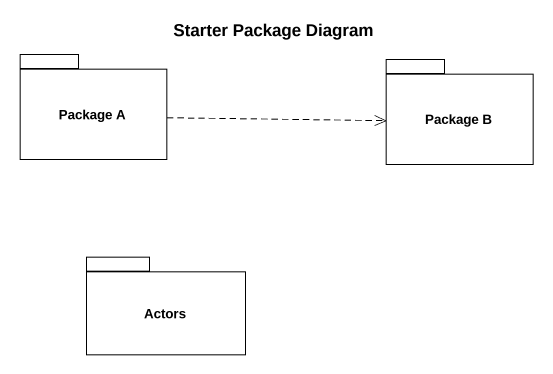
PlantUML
@startuml
title Starter Package Diagram
package "Package A" as Package_A {
}
package "Package B" as Package_B {
}
package Actors {
}
Package_A .right.> Package_B
@enduml
